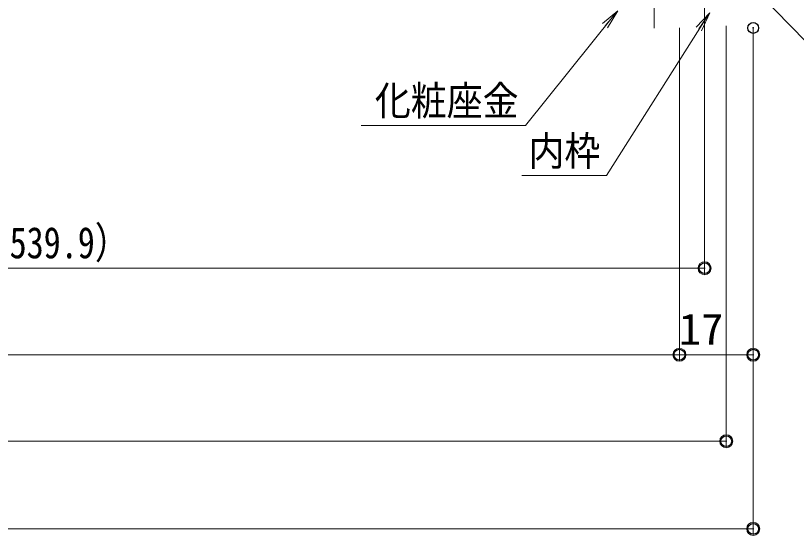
# Model space of a CAD drawing. Units: millimetres, scale not verified. Extents: x -601 to 613, y -416 to 416.
# Drawn here: x -6.1 to 173.7, y 76.5 to 196.1 of the extents above; entities that cross this region are included whole.
import ezdxf
from ezdxf.enums import TextEntityAlignment as Align

# ---------------------------------------------------------------- set-up
doc = ezdxf.new("R2010")
doc.units = ezdxf.units.MM
doc.header["$LTSCALE"] = 5
doc.header["$PDMODE"] = 32
doc.header["$PDSIZE"] = 2.5
for name, color, linetype, lineweight in [('0-2_center', 5, 'Continuous', 9), ('0-8_0', 7, 'Continuous', 9), ('1-8_sunpou', 1, 'Continuous', 9)]:
    doc.layers.add(name, color=color, linetype=linetype, lineweight=lineweight)
doc.layers.add('0-A_DEFPOINTS', color=7, linetype='Continuous')
doc.styles.add('ＭＳ ゴシック', font='')
doc.styles.get('ＭＳ ゴシック').set_extended_font_data('MS Gothic')

# ---------------------------------------------------------------- blocks, each defined once
blk = doc.blocks.new('_ORIGIN')
at = {"layer": '0-8_0', "color": 1}
blk.add_line((0, 0), (-5, 0), dxfattribs=at)
blk.add_circle((0, 0), 2.5, dxfattribs=at)
blk = doc.blocks.new('_OPEN')
at = {"layer": '0-8_0'}
blk.add_line((0, 0), (-5, 0), dxfattribs=at)
blk.add_lwpolyline([(-5, 0.833), (0, 0), (-5, -0.833)], dxfattribs=at)

msp = doc.modelspace()

# ---------------------------------------------------------------- linework, layer by layer
at = {"layer": '0-2_center'}
msp.add_line((140.946, 193.201), (140.946, 246.913), dxfattribs=at)
at = {"layer": '0-A_DEFPOINTS'}
for p in [(163.796, 193.263), (152.596, 137.954), (146.796, 118.049), (163.796, 118.049), (157.596, 98.133), (163.796, 77.954)]:
    msp.add_point(p, dxfattribs=at)
at = {"layer": '1-8_sunpou'}
for p, q in [((152.596, 214.963), (152.596, 136.454)), ((146.796, 193.263), (146.796, 116.549)), ((146.796, 193.263), (146.796, 116.549)), ((157.596, 193.763), (157.596, 96.633)), ((163.796, 193.263), (163.796, 116.549)), ((163.796, 187.263), (163.796, 76.454)), ((-232.258, 137.954), (149.596, 137.954)), ((-283.604, 118.049), (143.796, 118.049)), ((149.796, 118.049), (160.796, 118.049)), ((-294.404, 98.133), (154.596, 98.133)), ((-300.604, 77.954), (160.796, 77.954))]:
    msp.add_line(p, q, dxfattribs=at)
at = {"layer": '1-8_sunpou', "color": 7}
for points in [[(209.697, 175.634), (190.151, 175.634), (158.17, 208.294)], [(73.446, 170.84), (111.364, 170.84), (131.63, 196.028)], [(110.458, 159.323), (130.004, 159.323), (152.963, 195.52)]]:
    msp.add_lwpolyline(points, dxfattribs=at)

# ---------------------------------------------------------------- block references
at = {"layer": '1-8_sunpou'}
for name, p, xscale, yscale, rotation in [('_OPEN', (132.61, 197.163), 0.9, 0.9, 49.16879), ('_OPEN', (153.802, 196.763), 0.9, 0.9, 55.95292), ('_ORIGIN', (146.796, 118.049), 0.6, 0.6, 180)]:
    msp.add_blockref(name, p, dxfattribs=dict(at, xscale=xscale, yscale=yscale, rotation=rotation))
at = {"layer": '1-8_sunpou', "xscale": 0.6, "yscale": 0.6}
for p in [(152.596, 137.954), (146.796, 118.049), (163.796, 118.049), (157.596, 98.133), (163.796, 77.954)]:
    msp.add_blockref('_ORIGIN', p, dxfattribs=at)

# ---------------------------------------------------------------- texts
at = {"layer": '1-8_sunpou', "color": 2, "style": 'ＭＳ ゴシック'}
for s, height, width, p in [('化粧座金', 6.745, 0.9, (76.631, 171.111)), ('内枠', 6.745, 0.9, (112.016, 159.538)), ('有効開口寸法\u3000387.9（539.9）', 7.216, 0.8, (-90.151, 138.066)), ('17', 7.221, 1.05, (146.623, 118.161))]:
    msp.add_text(s, height=height, dxfattribs=dict(at, width=width)).set_placement(p, align=Align.BOTTOM_LEFT)

doc.saveas('drawing.dxf')
